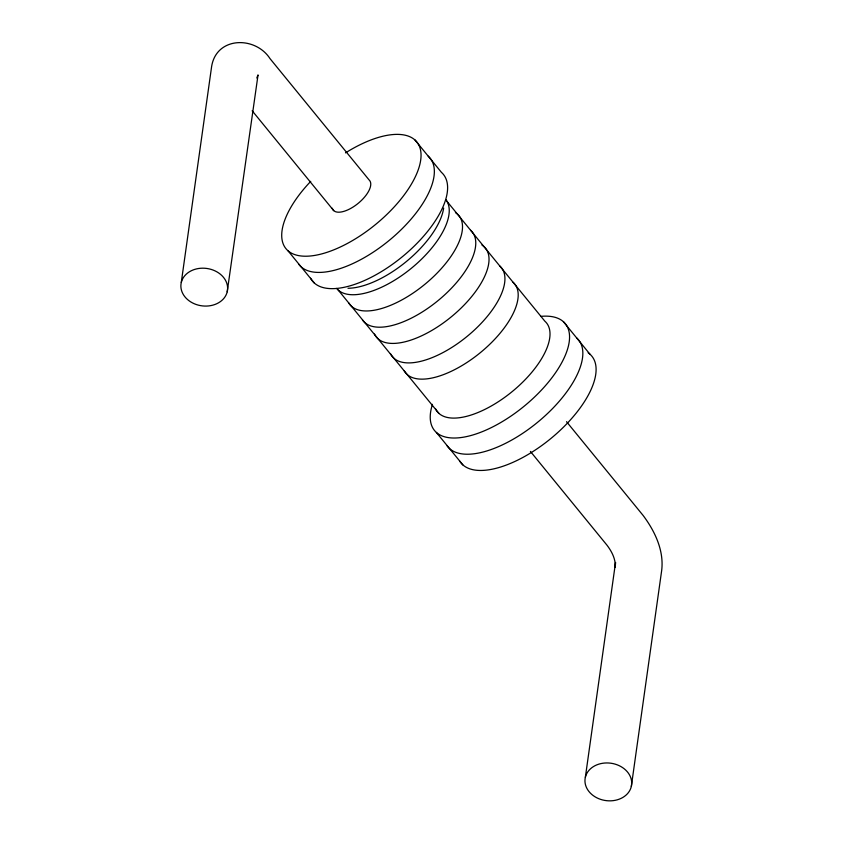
<?xml version="1.0" encoding="UTF-8"?>
<svg xmlns="http://www.w3.org/2000/svg" width="843" height="843" viewBox="0 0 843 843"><rect width="100%" height="100%" fill="white"/><g stroke="black" fill="none" stroke-linecap="round" stroke-linejoin="round"><path stroke-width="1.26" d="M181.277 282.479L211.656 66.302C216.598 36.333 255.397 35.954 270.023 58.641L369.097 179.938A23.456 10.527 -39.2 0 1 356.884 204.375A23.456 10.527 -39.2 0 1 332.29 208.253M227.21 291.794A23.456 18.852 8 0 0 196.535 268.896A23.456 18.852 8 0 0 188.98 300.709A23.456 18.852 8 0 0 227.21 291.794L258.042 74.901L256.809 77.967M585.348 777.341L615.548 562.46L615.264 567.191C615.78 559.088 611.744 551.438 606.971 545.168L530.405 451.426M631.323 786.456A23.456 18.852 8 0 0 600.511 763.684A23.456 18.852 8 0 0 593.166 795.55A23.456 18.852 8 0 0 631.323 786.456L661.702 570.289C664.084 550.374 654.79 531.037 643.125 515.463L566.528 421.69M414.925 139.906L441.437 172.362A84.437 37.903 -39.2 0 1 401.226 257.642A84.437 37.903 -39.2 0 1 310.593 278.222M563.409 321.71L589.921 354.176M445.768 199.854L544.863 321.194A70.369 31.591 -39.2 0 1 510.721 392.785A70.369 31.591 -39.2 0 1 435.504 408.729M252.162 110.76L333.723 210.624M338.254 290.118L439.013 413.491M287.895 250.656L314.407 283.122M436.379 432.459L462.891 464.925M481.964 245.071A70.369 31.591 -39.2 0 1 451.764 316.452A70.369 31.591 -39.2 0 1 374.513 334.06M499.794 266.009A70.369 31.591 -39.2 0 1 465.642 337.59A70.369 31.591 -39.2 0 1 390.425 353.544M470.626 230.297A70.369 31.591 -39.2 0 1 438.529 300.213A70.369 31.591 -39.2 0 1 362.437 319.929M455.441 212.605A70.369 31.591 -39.2 0 1 426.263 283.143A70.369 31.591 -39.2 0 1 348.549 302.679M445.736 199.538A70.369 31.591 -39.2 0 1 411.005 268.569A70.369 31.591 -39.2 0 1 336.62 288.411M443.629 208.126A70.369 31.591 -39.2 0 1 407.38 260.687A70.369 31.591 -39.2 0 1 347.99 288.274M428.181 156.134A84.437 37.903 -39.2 0 1 390.119 239.654A84.437 37.903 -39.2 0 1 298.664 264.133M345.525 152.878A84.437 37.903 -39.2 0 1 418.729 168.358A84.437 37.903 -39.2 0 1 311.889 255.829A84.437 37.903 -39.2 0 1 310.73 181.361M540.595 316.399A84.437 37.903 -39.2 0 1 561.006 364.007A84.437 37.903 -39.2 0 1 474.251 434.545A84.437 37.903 -39.2 0 1 432.459 404.324M513.05 282.236A70.369 31.591 -39.2 0 1 479.93 352.996A70.369 31.591 -39.2 0 1 404.229 370.846M576.665 337.938A84.437 37.903 -39.2 0 1 538.603 421.458A84.437 37.903 -39.2 0 1 447.148 445.936M588.161 352.796A84.437 37.903 -39.2 0 1 552.671 437.011A84.437 37.903 -39.2 0 1 459.709 461.132"/></g></svg>
